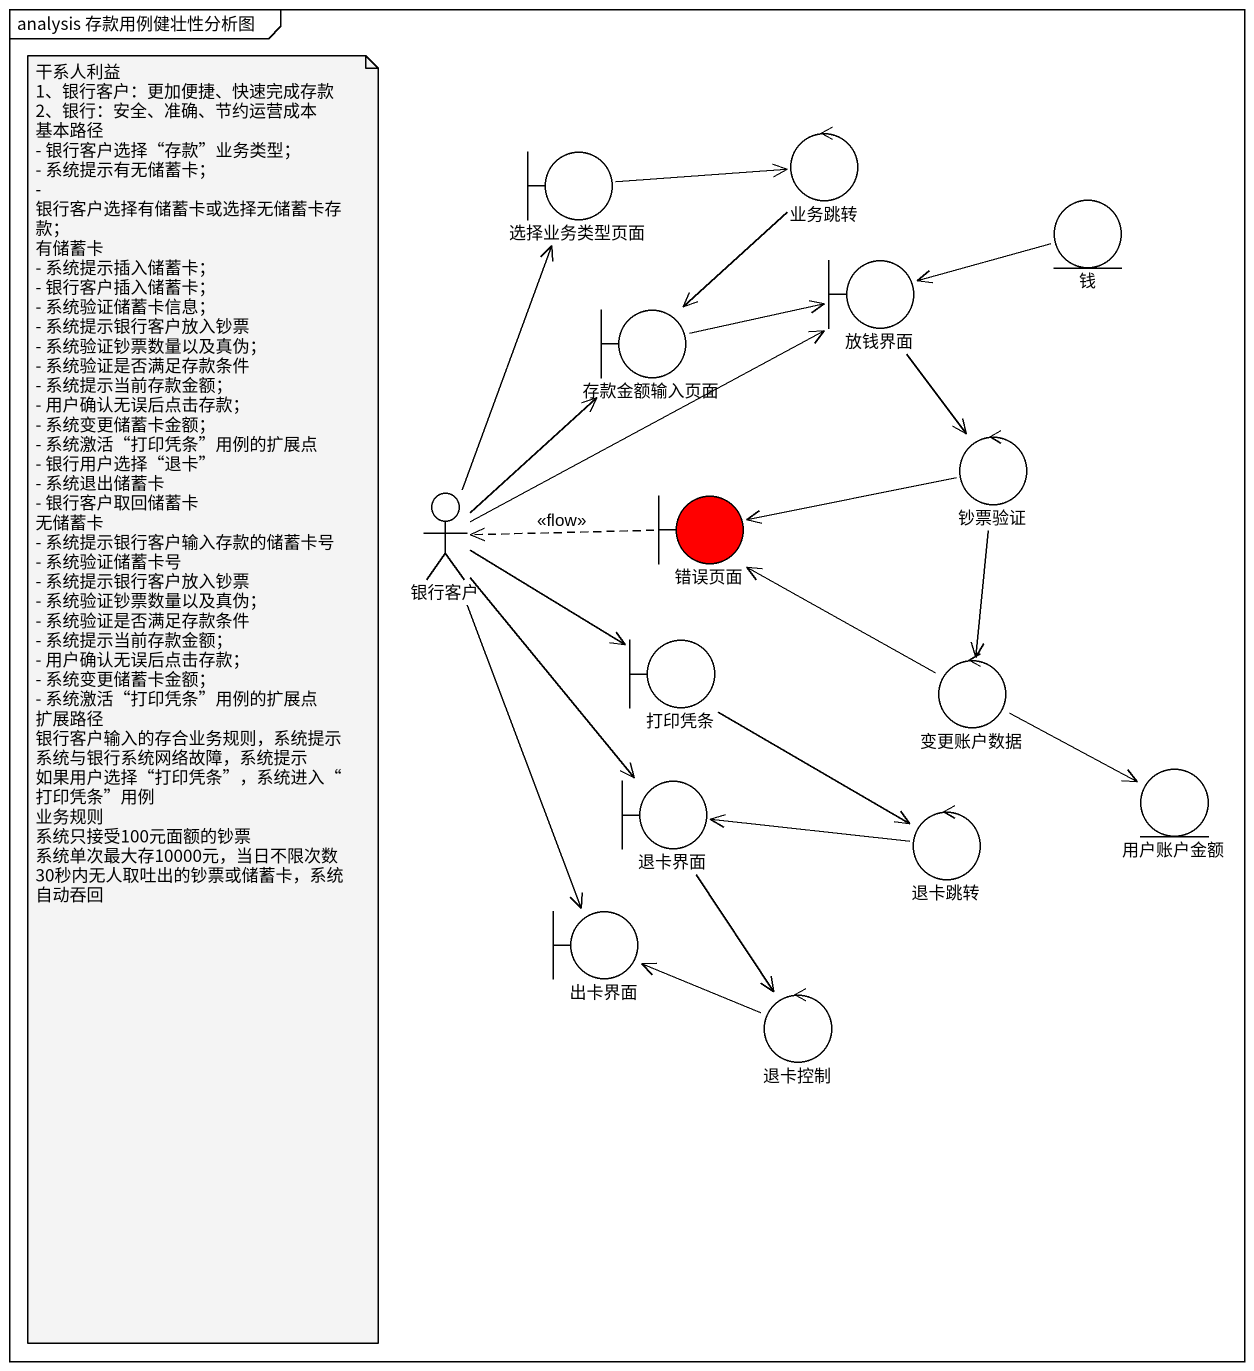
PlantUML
@startuml
mainframe analysis 存款用例健壮性分析图
boundary 选择业务类型页面
control 业务跳转
entity 钱
boundary 放钱界面
boundary 存款金额输入页面
control 钞票验证
actor 银行客户
boundary 错误页面 #FF0000
boundary 打印凭条
control 变更账户数据
boundary 退卡界面
entity 用户账户金额
control 退卡跳转
boundary 出卡界面
control 退卡控制
选择业务类型页面 -right-> 业务跳转
业务跳转 --> 存款金额输入页面
钱 -left-> 放钱界面
放钱界面 --> 钞票验证
存款金额输入页面 -right-> 放钱界面
钞票验证 -left-> 错误页面
钞票验证 --> 变更账户数据
银行客户 -up-> 选择业务类型页面
银行客户 -right-> 放钱界面
银行客户 -up-> 存款金额输入页面
银行客户 -right-> 打印凭条
银行客户 --> 退卡界面
银行客户 --> 出卡界面
错误页面 .left.> 银行客户 : <<flow>>
打印凭条 --> 退卡跳转
变更账户数据 -up-> 错误页面
变更账户数据 -right-> 用户账户金额
退卡界面 --> 退卡控制
退卡跳转 -left-> 退卡界面
退卡控制 -left-> 出卡界面
note as N1
  干系人利益
  1、银行客户：更加便捷、快速完成存款
  2、银行：安全、准确、节约运营成本
  基本路径
  - 银行客户选择“存款”业务类型；
  - 系统提示有无储蓄卡；
  - 银行客户选择有储蓄卡或选择无储蓄卡存款；
  有储蓄卡
  - 系统提示插入储蓄卡；
  - 银行客户插入储蓄卡；
  - 系统验证储蓄卡信息；
  - 系统提示银行客户放入钞票
  - 系统验证钞票数量以及真伪；
  - 系统验证是否满足存款条件
  - 系统提示当前存款金额；
  - 用户确认无误后点击存款；
  - 系统变更储蓄卡金额；
  - 系统激活“打印凭条”用例的扩展点
  - 银行用户选择“退卡”
  - 系统退出储蓄卡
  - 银行客户取回储蓄卡
  无储蓄卡
  - 系统提示银行客户输入存款的储蓄卡号
  - 系统验证储蓄卡号
  - 系统提示银行客户放入钞票
  - 系统验证钞票数量以及真伪；
  - 系统验证是否满足存款条件
  - 系统提示当前存款金额；
  - 用户确认无误后点击存款；
  - 系统变更储蓄卡金额；
  - 系统激活“打印凭条”用例的扩展点
  扩展路径
  银行客户输入的存合业务规则，系统提示
  系统与银行系统网络故障，系统提示
  如果用户选择“打印凭条”，系统进入“打印凭条”用例
  业务规则
  系统只接受100元面额的钞票
  系统单次最大存10000元，当日不限次数
  30秒内无人取吐出的钞票或储蓄卡，系统自动吞回
end note
@enduml
